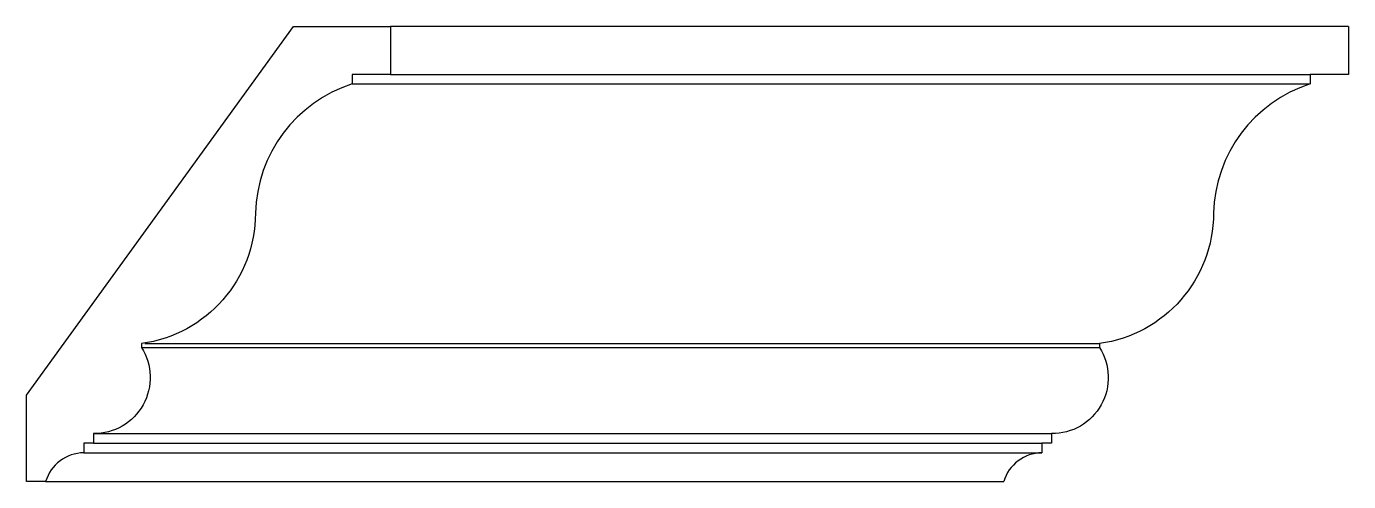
# Model space of a CAD drawing. Extents: x 17 to 293, y 485 to 580.
import ezdxf

# ---------------------------------------------------------------- set-up
doc = ezdxf.new("R2010")
doc.units = 0
doc.header["$LTSCALE"] = 10
doc.header["$MEASUREMENT"] = 0
doc.layers.add('4', color=4, linetype='CONTINUOUS')
doc.layers.add('7', color=7, linetype='CONTINUOUS')

msp = doc.modelspace()

# ---------------------------------------------------------------- linework, layer by layer
at = {"layer": '4'}
for p, q in [((293.04, 579.73), (93.04, 579.73)), ((21.04, 484.73), (221.04, 484.73))]:
    msp.add_line(p, q, dxfattribs=at)
for points in [[(29.04, 490.73, 0.329062), (21.04, 484.73), (17.04, 484.73), (17.04, 502.73), (72.8, 579.73), (93.04, 579.73), (93.04, 569.73), (85.04, 569.73), (85.04, 567.73, 0.317974), (64.84, 540.75, -0.37499), (41.04, 513.53), (41.04, 512.73, -0.595146), (31.04, 494.73), (31.04, 492.73), (29.04, 492.73), (29.04, 490.73)], [(293.04, 579.73), (293.04, 569.73), (285.04, 569.73), (285.04, 567.73, 0.317974), (264.84, 540.75, -0.37499), (241.04, 513.53), (241.04, 512.73, -0.595146), (231.04, 494.73), (231.04, 492.73), (229.04, 492.73), (229.04, 490.73, 0.329062), (221.04, 484.73)]]:
    msp.add_lwpolyline(points, format="xyb", dxfattribs=at)
at = {"layer": '7'}
for p, q in [((93.04, 569.73), (285.04, 569.73)), ((85.04, 567.73), (285.04, 567.73)), ((41.76, 513.53), (241.04, 513.53)), ((41.04, 512.73), (241.04, 512.73)), ((31.27, 494.73), (231.04, 494.73)), ((31.04, 492.73), (229.04, 492.73)), ((29.04, 490.73), (229.04, 490.73))]:
    msp.add_line(p, q, dxfattribs=at)

doc.saveas('drawing.dxf')
